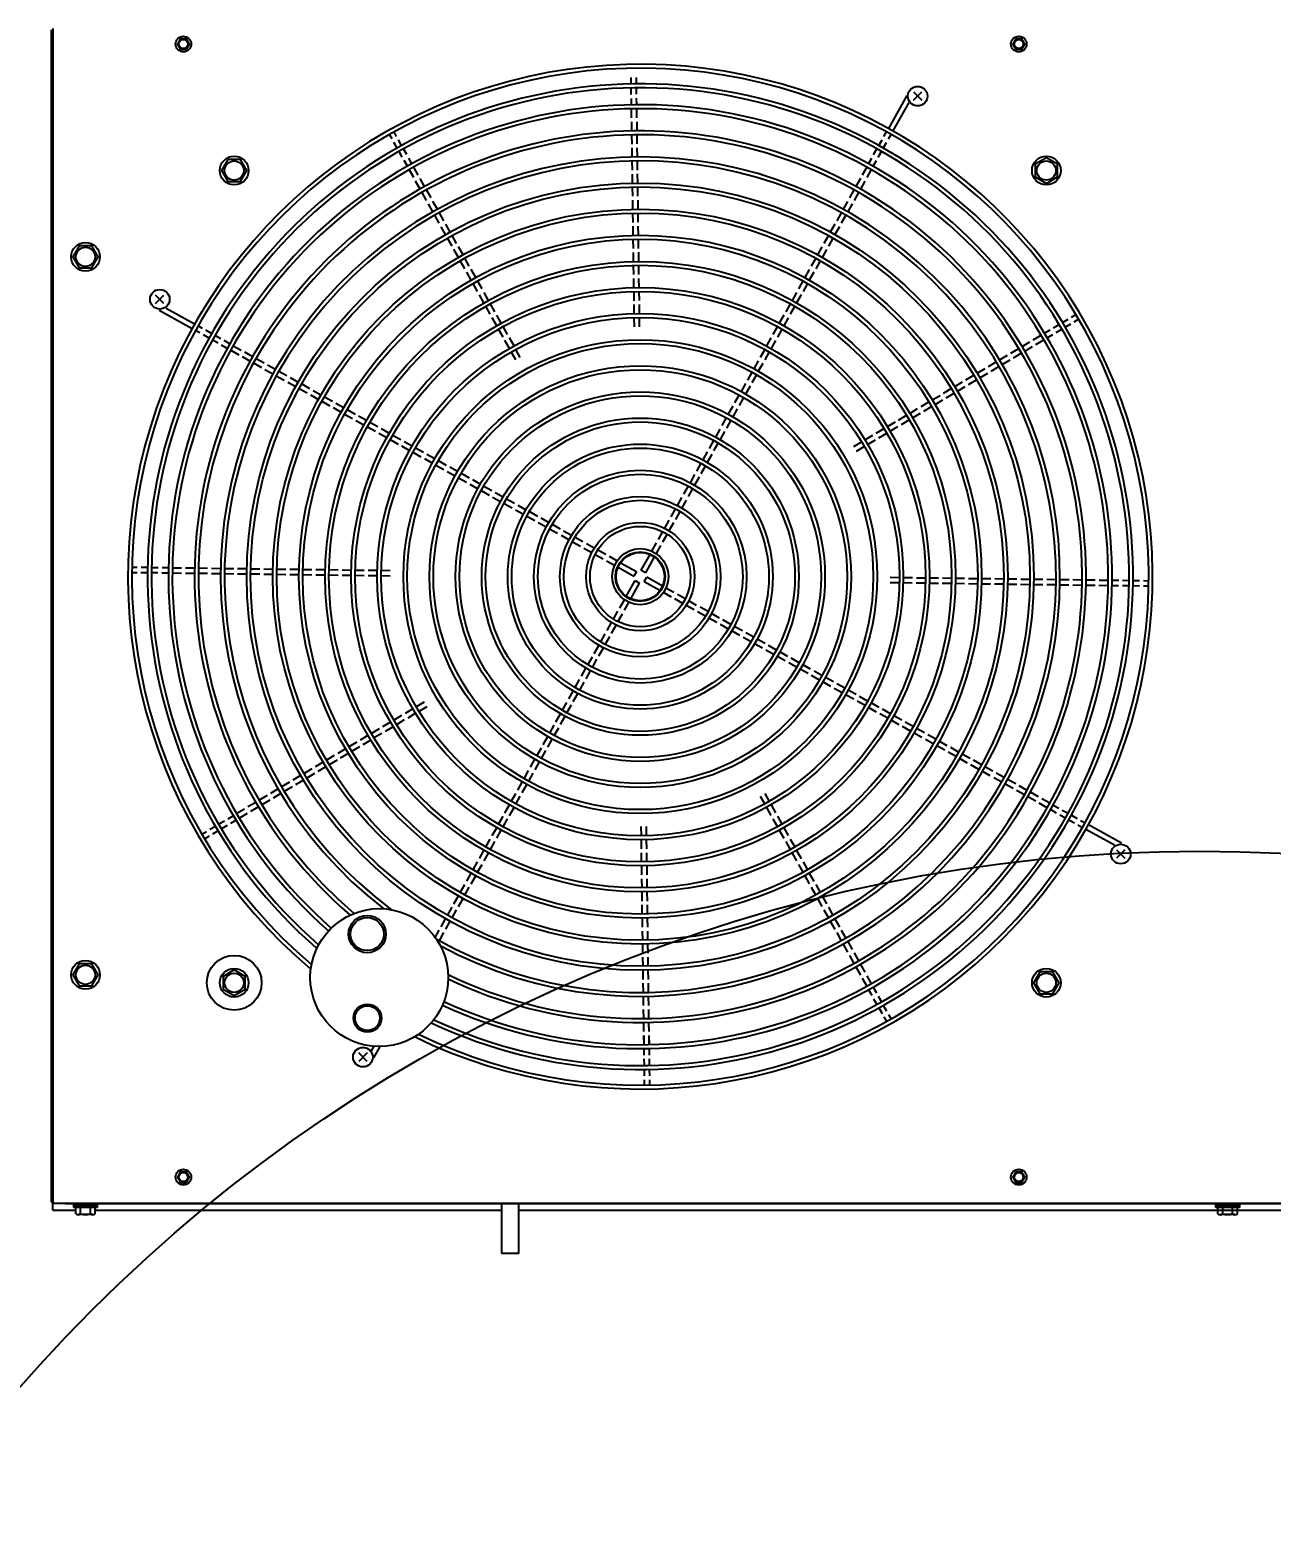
# Model space of a CAD drawing. Header units: millimetres. Extents: x 0 to 31017, y 0 to 21335.
# Drawn here: x 27210.3 to 27305.4, y 3097.1 to 3211.6 of the extents above; entities that cross this region are included whole.
import ezdxf
from ezdxf import colors
from ezdxf.entities.mleader import LeaderData, LeaderLine
from ezdxf.enums import TextEntityAlignment as Align
from ezdxf.math import Vec2, Vec3

# ---------------------------------------------------------------- set-up
doc = ezdxf.new("R2010")
doc.units = ezdxf.units.MM
doc.layers.add('DIM', color=2, linetype='Continuous')
doc.styles.get("Standard").update_dxf_attribs({"font": 'arial.ttf'})

# ---------------------------------------------------------------- blocks, each defined once
blk = doc.blocks.new('NAILU')
at = {"linetype": 'ByBlock'}
for p, q in [((1.06, -1.06), (-1.06, 1.06)), ((-1.06, -1.06), (1.06, 1.06))]:
    blk.add_line(p, q, dxfattribs=at)
blk.add_circle((0, 0), 2.5, dxfattribs=at)
blk = doc.blocks.new('3F機組圖灰底')
at = {"layer": 'DIM', "color": 8}
for p, q in [((106800.34, -45761.63), (106800.34, -45765.13)), ((106800.22, -45761.73), (106800.22, -45851.53)), ((106800.34, -45761.85), (106800.22, -45761.85)), ((106800.34, -45761.75), (106800.34, -45851.51)), ((106844.64, -45765.89), (106844.64, -45765.39)), ((106844.65, -45766.69), (106844.65, -45766.19)), ((106845.04, -45765.88), (106845.04, -45765.38)), ((106845.05, -45766.68), (106845.05, -45766.18)), ((106844.67, -45767.49), (106844.66, -45766.99)), ((106845.07, -45767.48), (106845.06, -45766.98)), ((106865.76, -45766.77), (106864.35, -45769.29)), ((106865.92, -45767.31), (106864.7, -45769.49)), ((106866.27, -45766.5), (106866.91, -45767.14)), ((106866.27, -45767.14), (106866.91, -45766.5)), ((106844.68, -45768.49), (106844.67, -45767.79)), ((106845.08, -45768.48), (106845.07, -45767.78)), ((106826.67, -45769.9), (106826.48, -45769.55)), ((106844.7, -45769.49), (106844.69, -45768.79)), ((106845.1, -45769.48), (106845.09, -45768.78)), ((106864.01, -45769.9), (106864.2, -45769.55)), ((106826.32, -45770.1), (106826.13, -45769.75)), ((106826.71, -45770.8), (106826.47, -45770.36)), ((106827.06, -45770.6), (106826.82, -45770.16)), ((106844.71, -45770.49), (106844.7, -45769.79)), ((106844.72, -45771.49), (106844.71, -45770.79)), ((106845.11, -45770.48), (106845.1, -45769.78)), ((106845.12, -45771.48), (106845.11, -45770.78)), ((106863.62, -45770.6), (106863.86, -45770.17)), ((106863.96, -45770.8), (106864.21, -45770.36)), ((106864.36, -45770.1), (106864.55, -45769.75)), ((106827.11, -45771.49), (106826.86, -45771.06)), ((106827.45, -45771.3), (106827.21, -45770.86)), ((106827.5, -45772.19), (106827.25, -45771.76)), ((106827.85, -45772), (106827.6, -45771.56)), ((106844.74, -45772.49), (106844.73, -45771.79)), ((106845.14, -45772.48), (106845.13, -45771.78)), ((106862.83, -45772), (106863.08, -45771.56)), ((106863.18, -45772.19), (106863.43, -45771.76)), ((106863.22, -45771.3), (106863.47, -45770.86)), ((106863.57, -45771.49), (106863.82, -45771.06)), ((106827.99, -45773.06), (106827.64, -45772.45)), ((106828.33, -45772.87), (106827.99, -45772.26)), ((106844.75, -45773.49), (106844.74, -45772.79)), ((106845.15, -45773.48), (106845.14, -45772.78)), ((106862.69, -45772.26), (106862.34, -45772.87)), ((106863.03, -45772.45), (106862.69, -45773.06)), ((106828.47, -45773.94), (106828.13, -45773.33)), ((106828.82, -45773.74), (106828.48, -45773.13)), ((106828.96, -45774.81), (106828.62, -45774.2)), ((106829.31, -45774.61), (106828.97, -45774)), ((106844.76, -45774.49), (106844.75, -45773.79)), ((106845.16, -45774.48), (106845.15, -45773.78)), ((106861.71, -45774), (106861.37, -45774.61)), ((106862.06, -45774.2), (106861.72, -45774.81)), ((106862.2, -45773.13), (106861.85, -45773.74)), ((106862.55, -45773.33), (106862.2, -45773.94)), ((106829.45, -45775.68), (106829.11, -45775.07)), ((106829.8, -45775.49), (106829.46, -45774.88)), ((106844.77, -45775.49), (106844.77, -45774.79)), ((106845.17, -45775.48), (106845.17, -45774.78)), ((106861.22, -45774.88), (106860.88, -45775.49)), ((106861.57, -45775.07), (106861.23, -45775.68)), ((106829.94, -45776.55), (106829.6, -45775.94)), ((106830.29, -45776.36), (106829.95, -45775.75)), ((106844.79, -45776.49), (106844.78, -45775.79)), ((106845.19, -45776.48), (106845.18, -45775.78)), ((106860.73, -45775.75), (106860.39, -45776.36)), ((106861.08, -45775.94), (106860.74, -45776.55)), ((106830.43, -45777.43), (106830.09, -45776.82)), ((106830.78, -45777.23), (106830.44, -45776.62)), ((106831.27, -45778.1), (106830.92, -45777.49)), ((106844.8, -45777.49), (106844.79, -45776.79)), ((106845.2, -45777.48), (106845.19, -45776.78)), ((106859.75, -45777.49), (106859.41, -45778.1)), ((106860.24, -45776.62), (106859.9, -45777.23)), ((106860.59, -45776.82), (106860.25, -45777.43)), ((106830.92, -45778.3), (106830.58, -45777.69)), ((106831.41, -45779.17), (106831.06, -45778.56)), ((106831.76, -45778.98), (106831.41, -45778.37)), ((106844.81, -45778.49), (106844.8, -45777.79)), ((106844.83, -45779.49), (106844.82, -45778.79)), ((106845.21, -45778.48), (106845.2, -45777.78)), ((106845.23, -45779.48), (106845.22, -45778.78)), ((106859.26, -45778.37), (106858.92, -45778.98)), ((106859.61, -45778.56), (106859.27, -45779.17)), ((106860.1, -45777.69), (106859.76, -45778.3)), ((106831.9, -45780.04), (106831.55, -45779.43)), ((106832.24, -45779.85), (106831.9, -45779.24)), ((106844.84, -45780.49), (106844.83, -45779.79)), ((106845.24, -45780.48), (106845.23, -45779.78)), ((106858.78, -45779.24), (106858.43, -45779.85)), ((106859.12, -45779.43), (106858.78, -45780.04)), ((106832.38, -45780.92), (106832.04, -45780.31)), ((106832.73, -45780.72), (106832.39, -45780.11)), ((106833.22, -45781.59), (106832.88, -45780.98)), ((106844.85, -45781.49), (106844.84, -45780.79)), ((106845.25, -45781.48), (106845.24, -45780.78)), ((106857.8, -45780.98), (106857.46, -45781.59)), ((106858.29, -45780.11), (106857.94, -45780.72)), ((106858.64, -45780.31), (106858.29, -45780.92)), ((106808.21, -45782.7), (106808.85, -45782.06)), ((106808.85, -45782.7), (106808.21, -45782.06)), ((106832.87, -45781.79), (106832.53, -45781.18)), ((106833.36, -45782.66), (106833.02, -45782.05)), ((106833.71, -45782.47), (106833.37, -45781.85)), ((106844.87, -45782.49), (106844.86, -45781.79)), ((106845.27, -45782.48), (106845.26, -45781.78)), ((106857.31, -45781.85), (106856.97, -45782.47)), ((106857.66, -45782.05), (106857.32, -45782.66)), ((106858.15, -45781.18), (106857.81, -45781.79)), ((106808.48, -45783.21), (106811, -45784.62)), ((106809.02, -45783.05), (106811.19, -45784.27)), ((106833.85, -45783.53), (106833.51, -45782.92)), ((106834.2, -45783.34), (106833.86, -45782.73)), ((106844.88, -45783.49), (106844.87, -45782.79)), ((106845.28, -45783.48), (106845.27, -45782.78)), ((106856.82, -45782.73), (106856.48, -45783.34)), ((106857.17, -45782.92), (106856.83, -45783.53)), ((106811.81, -45784.61), (106811.46, -45784.42)), ((106834.34, -45784.41), (106834, -45783.8)), ((106834.69, -45784.21), (106834.35, -45783.6)), ((106835.18, -45785.08), (106834.83, -45784.47)), ((106844.89, -45784.49), (106844.88, -45783.79)), ((106845.29, -45784.48), (106845.28, -45783.78)), ((106855.84, -45784.47), (106855.5, -45785.08)), ((106856.33, -45783.6), (106855.99, -45784.21)), ((106856.68, -45783.8), (106856.34, -45784.41)), ((106876.99, -45784.57), (106877.42, -45784.32)), ((106877.68, -45784.17), (106878.11, -45783.91)), ((106877.89, -45784.51), (106878.32, -45784.25)), ((106878.37, -45783.76), (106878.71, -45783.55)), ((106878.57, -45784.1), (106878.92, -45783.9)), ((106811.61, -45784.96), (106811.26, -45784.77)), ((106812.31, -45785.35), (106811.87, -45785.11)), ((106812.5, -45785.01), (106812.07, -45784.76)), ((106813.01, -45785.75), (106812.57, -45785.5)), ((106813.2, -45785.4), (106812.77, -45785.15)), ((106813.9, -45785.79), (106813.46, -45785.54)), ((106834.83, -45785.28), (106834.49, -45784.67)), ((106835.32, -45786.15), (106834.97, -45785.54)), ((106835.67, -45785.96), (106835.32, -45785.34)), ((106855.35, -45785.34), (106855.01, -45785.96)), ((106855.7, -45785.54), (106855.36, -45786.15)), ((106856.19, -45784.67), (106855.85, -45785.28)), ((106874.59, -45786), (106875.19, -45785.65)), ((106875.45, -45785.49), (106876.05, -45785.13)), ((106875.65, -45785.84), (106876.25, -45785.48)), ((106876.31, -45784.98), (106876.74, -45784.73)), ((106876.51, -45785.33), (106876.94, -45785.07)), ((106877.2, -45784.92), (106877.63, -45784.66)), ((106813.7, -45786.14), (106813.27, -45785.89)), ((106813.97, -45786.28), (106814.58, -45786.63)), ((106814.16, -45785.94), (106814.77, -45786.28)), ((106814.84, -45786.77), (106815.45, -45787.12)), ((106815.03, -45786.42), (106815.64, -45786.77)), ((106835.81, -45787.02), (106835.46, -45786.41)), ((106836.15, -45786.83), (106835.81, -45786.22)), ((106854.87, -45786.22), (106854.52, -45786.83)), ((106855.21, -45786.41), (106854.87, -45787.02)), ((106872.87, -45787.03), (106873.47, -45786.67)), ((106873.73, -45786.51), (106874.33, -45786.16)), ((106873.93, -45786.86), (106874.53, -45786.5)), ((106874.79, -45786.35), (106875.39, -45785.99)), ((106815.71, -45787.26), (106816.32, -45787.6)), ((106815.91, -45786.91), (106816.52, -45787.26)), ((106816.58, -45787.75), (106817.19, -45788.09)), ((106816.78, -45787.4), (106817.39, -45787.74)), ((106817.65, -45787.89), (106818.26, -45788.23)), ((106853.89, -45787.96), (106853.55, -45788.57)), ((106854.38, -45787.09), (106854.03, -45787.7)), ((106854.73, -45787.29), (106854.38, -45787.9)), ((106871.15, -45788.05), (106871.75, -45787.69)), ((106872.01, -45787.54), (106872.61, -45787.18)), ((106872.21, -45787.88), (106872.82, -45787.52)), ((106873.07, -45787.37), (106873.67, -45787.01)), ((106817.45, -45788.24), (106818.07, -45788.58)), ((106818.33, -45788.73), (106818.94, -45789.07)), ((106818.52, -45788.38), (106819.13, -45788.72)), ((106819.4, -45788.87), (106820.01, -45789.21)), ((106853.4, -45788.83), (106853.06, -45789.45)), ((106853.75, -45789.03), (106853.41, -45789.64)), ((106854.24, -45788.16), (106853.89, -45788.77)), ((106869.43, -45789.07), (106870.03, -45788.71)), ((106869.63, -45789.41), (106870.24, -45789.06)), ((106870.29, -45788.56), (106870.89, -45788.2)), ((106870.49, -45788.9), (106871.1, -45788.55)), ((106871.35, -45788.39), (106871.96, -45788.03)), ((106819.2, -45789.22), (106819.81, -45789.56)), ((106820.07, -45789.71), (106820.68, -45790.05)), ((106820.27, -45789.36), (106820.88, -45789.7)), ((106820.94, -45790.19), (106821.56, -45790.54)), ((106821.14, -45789.85), (106821.75, -45790.19)), ((106852.91, -45789.71), (106852.57, -45790.32)), ((106853.26, -45789.9), (106852.92, -45790.51)), ((106866.85, -45790.6), (106867.45, -45790.25)), ((106867.71, -45790.09), (106868.31, -45789.74)), ((106867.92, -45790.44), (106868.52, -45790.08)), ((106868.57, -45789.58), (106869.17, -45789.22)), ((106868.78, -45789.93), (106869.38, -45789.57)), ((106821.82, -45790.68), (106822.43, -45791.03)), ((106822.01, -45790.33), (106822.62, -45790.68)), ((106822.69, -45791.17), (106823.3, -45791.51)), ((106822.89, -45790.82), (106823.5, -45791.17)), ((106823.76, -45791.31), (106824.37, -45791.65)), ((106852.42, -45790.58), (106852.08, -45791.19)), ((106852.77, -45790.78), (106852.43, -45791.39)), ((106865.13, -45791.63), (106865.73, -45791.27)), ((106865.99, -45791.12), (106866.59, -45790.76)), ((106866.2, -45791.46), (106866.8, -45791.1)), ((106867.06, -45790.95), (106867.66, -45790.59)), ((106823.56, -45791.66), (106824.17, -45792)), ((106824.43, -45792.15), (106825.05, -45792.49)), ((106824.63, -45791.8), (106825.24, -45792.14)), ((106825.5, -45792.29), (106826.11, -45792.63)), ((106851.44, -45792.32), (106851.1, -45792.94)), ((106851.79, -45792.52), (106851.45, -45793.13)), ((106851.93, -45791.45), (106851.59, -45792.06)), ((106852.28, -45791.65), (106851.94, -45792.26)), ((106863.41, -45792.65), (106864.02, -45792.29)), ((106864.27, -45792.14), (106864.88, -45791.78)), ((106864.48, -45792.48), (106865.08, -45792.12)), ((106865.34, -45791.97), (106865.94, -45791.61)), ((106825.31, -45792.64), (106825.92, -45792.98)), ((106826.18, -45793.13), (106826.79, -45793.47)), ((106826.37, -45792.78), (106826.99, -45793.12)), ((106827.05, -45793.62), (106827.66, -45793.96)), ((106827.25, -45793.27), (106827.86, -45793.61)), ((106850.96, -45793.2), (106850.61, -45793.81)), ((106851.3, -45793.39), (106850.96, -45794)), ((106861.69, -45793.67), (106862.3, -45793.31)), ((106861.9, -45794.02), (106862.5, -45793.66)), ((106862.55, -45793.16), (106863.16, -45792.8)), ((106862.76, -45793.5), (106863.36, -45793.15)), ((106863.62, -45792.99), (106864.22, -45792.64)), ((106827.92, -45794.1), (106828.54, -45794.45)), ((106828.12, -45793.76), (106828.73, -45794.1)), ((106828.8, -45794.59), (106829.41, -45794.94)), ((106828.99, -45794.24), (106829.6, -45794.59)), ((106829.86, -45794.73), (106830.48, -45795.08)), ((106850.47, -45794.07), (106850.12, -45794.68)), ((106850.82, -45794.27), (106850.47, -45794.88)), ((106829.67, -45795.08), (106830.28, -45795.42)), ((106830.54, -45795.57), (106831.15, -45795.91)), ((106830.74, -45795.22), (106831.35, -45795.56)), ((106831.61, -45795.71), (106832.22, -45796.05)), ((106849.49, -45795.81), (106849.15, -45796.43)), ((106849.98, -45794.94), (106849.64, -45795.55)), ((106850.33, -45795.14), (106849.98, -45795.75)), ((106831.41, -45796.06), (106832.03, -45796.4)), ((106832.29, -45796.55), (106832.9, -45796.89)), ((106832.48, -45796.2), (106833.09, -45796.54)), ((106833.16, -45797.04), (106833.77, -45797.38)), ((106833.35, -45796.69), (106833.97, -45797.03)), ((106849, -45796.69), (106848.66, -45797.3)), ((106849.35, -45796.88), (106849.01, -45797.49)), ((106849.84, -45796.01), (106849.5, -45796.62)), ((106834.03, -45797.53), (106834.64, -45797.87)), ((106834.23, -45797.18), (106834.84, -45797.52)), ((106834.9, -45798.02), (106835.52, -45798.36)), ((106835.1, -45797.67), (106835.71, -45798.01)), ((106835.97, -45798.16), (106836.58, -45798.5)), ((106848.51, -45797.56), (106848.17, -45798.17)), ((106848.86, -45797.76), (106848.52, -45798.37)), ((106835.78, -45798.5), (106836.39, -45798.85)), ((106836.65, -45798.99), (106837.26, -45799.34)), ((106836.85, -45798.64), (106837.46, -45798.99)), ((106837.72, -45799.13), (106838.33, -45799.48)), ((106847.53, -45799.31), (106847.19, -45799.92)), ((106848.02, -45798.43), (106847.68, -45799.04)), ((106848.37, -45798.63), (106848.03, -45799.24)), ((106837.52, -45799.48), (106838.13, -45799.82)), ((106838.39, -45799.97), (106839.01, -45800.31)), ((106838.59, -45799.62), (106839.2, -45799.96)), ((106839.27, -45800.46), (106839.88, -45800.8)), ((106839.46, -45800.11), (106840.07, -45800.45)), ((106847.04, -45800.18), (106846.7, -45800.79)), ((106847.39, -45800.38), (106847.05, -45800.99)), ((106847.88, -45799.5), (106847.54, -45800.11)), ((106840.14, -45800.95), (106840.75, -45801.29)), ((106840.34, -45800.6), (106840.95, -45800.94)), ((106841.01, -45801.44), (106841.62, -45801.78)), ((106841.21, -45801.09), (106841.82, -45801.43)), ((106842.08, -45801.58), (106842.69, -45801.92)), ((106842.08, -45801.58), (106842.69, -45801.92)), ((106846.55, -45801.05), (106846.21, -45801.67)), ((106846.55, -45801.05), (106846.21, -45801.67)), ((106846.9, -45801.25), (106846.56, -45801.86)), ((106846.9, -45801.25), (106846.56, -45801.86)), ((106841.89, -45801.93), (106842.5, -45802.27)), ((106842.76, -45802.42), (106843.37, -45802.76)), ((106842.76, -45802.42), (106843.37, -45802.76)), ((106842.96, -45802.07), (106843.57, -45802.41)), ((106842.96, -45802.07), (106843.57, -45802.41)), ((106843.83, -45802.56), (106845.04, -45803.23)), ((106843.83, -45802.56), (106845.04, -45803.23)), ((106846.06, -45801.93), (106845.39, -45803.13)), ((106846.06, -45801.93), (106845.39, -45803.13)), ((106846.41, -45802.12), (106845.74, -45803.33)), ((106846.41, -45802.12), (106845.74, -45803.33)), ((106806.79, -45803.33), (106806.39, -45803.33)), ((106806.8, -45802.93), (106806.4, -45802.93)), ((106807.59, -45803.34), (106807.09, -45803.33)), ((106807.6, -45802.94), (106807.1, -45802.93)), ((106808.39, -45803.35), (106807.89, -45803.35)), ((106808.4, -45802.95), (106807.9, -45802.95)), ((106809.19, -45803.36), (106808.69, -45803.36)), ((106809.2, -45802.96), (106808.7, -45802.96)), ((106810.19, -45803.38), (106809.49, -45803.37)), ((106810.19, -45802.98), (106809.5, -45802.97)), ((106811.19, -45802.99), (106810.49, -45802.98)), ((106811.19, -45803.39), (106810.49, -45803.38)), ((106812.19, -45803), (106811.49, -45802.99)), ((106812.19, -45803.4), (106811.49, -45803.39)), ((106813.19, -45803.02), (106812.49, -45803.01)), ((106813.19, -45803.42), (106812.49, -45803.41)), ((106814.19, -45803.03), (106813.49, -45803.02)), ((106814.19, -45803.43), (106813.49, -45803.42)), ((106815.19, -45803.04), (106814.49, -45803.03)), ((106815.19, -45803.44), (106814.49, -45803.43)), ((106816.19, -45803.05), (106815.49, -45803.05)), ((106816.19, -45803.45), (106815.49, -45803.45)), ((106817.19, -45803.07), (106816.49, -45803.06)), ((106817.19, -45803.47), (106816.49, -45803.46)), ((106818.19, -45803.08), (106817.49, -45803.07)), ((106818.19, -45803.48), (106817.49, -45803.47)), ((106819.19, -45803.09), (106818.49, -45803.08)), ((106819.19, -45803.49), (106818.49, -45803.48)), ((106820.19, -45803.11), (106819.49, -45803.1)), ((106820.19, -45803.51), (106819.49, -45803.5)), ((106821.19, -45803.12), (106820.49, -45803.11)), ((106821.19, -45803.52), (106820.49, -45803.51)), ((106822.19, -45803.13), (106821.49, -45803.12)), ((106822.19, -45803.53), (106821.49, -45803.52)), ((106823.19, -45803.15), (106822.49, -45803.14)), ((106823.19, -45803.54), (106822.49, -45803.54)), ((106824.19, -45803.16), (106823.49, -45803.15)), ((106824.19, -45803.56), (106823.49, -45803.55)), ((106825.19, -45803.17), (106824.49, -45803.16)), ((106825.19, -45803.57), (106824.49, -45803.56)), ((106826.19, -45803.18), (106825.49, -45803.17)), ((106826.19, -45803.58), (106825.49, -45803.57)), ((106843.64, -45802.91), (106844.84, -45803.58)), ((106843.64, -45802.91), (106844.84, -45803.58)), ((106844.27, -45805.14), (106844.94, -45803.93)), ((106844.27, -45805.14), (106844.94, -45803.93)), ((106845.04, -45803.23), (106844.84, -45803.58)), ((106845.04, -45803.23), (106844.84, -45803.58)), ((106844.94, -45803.93), (106845.29, -45804.13)), ((106844.94, -45803.93), (106845.29, -45804.13)), ((106845.74, -45803.33), (106845.39, -45803.13)), ((106845.74, -45803.33), (106845.39, -45803.13)), ((106845.64, -45804.03), (106845.84, -45803.68)), ((106845.64, -45804.03), (106845.84, -45803.68)), ((106847.04, -45804.36), (106845.84, -45803.68)), ((106847.04, -45804.36), (106845.84, -45803.68)), ((106864.49, -45803.68), (106865.19, -45803.69)), ((106865.49, -45803.69), (106866.19, -45803.7)), ((106866.49, -45803.71), (106867.19, -45803.71)), ((106867.49, -45803.72), (106868.19, -45803.73)), ((106868.49, -45803.73), (106869.19, -45803.74)), ((106869.49, -45803.74), (106870.19, -45803.75)), ((106870.49, -45803.76), (106871.19, -45803.77)), ((106871.49, -45803.77), (106872.19, -45803.78)), ((106872.49, -45803.78), (106873.19, -45803.79)), ((106873.49, -45803.8), (106874.19, -45803.8)), ((106874.49, -45803.81), (106875.19, -45803.82)), ((106875.49, -45803.82), (106876.19, -45803.83)), ((106876.49, -45803.83), (106877.19, -45803.84)), ((106877.49, -45803.85), (106878.19, -45803.86)), ((106878.49, -45803.86), (106879.19, -45803.87)), ((106879.49, -45803.87), (106880.19, -45803.88)), ((106880.49, -45803.89), (106881.19, -45803.9)), ((106881.49, -45803.9), (106881.99, -45803.91)), ((106882.29, -45803.91), (106882.79, -45803.92)), ((106883.09, -45803.92), (106883.59, -45803.93)), ((106883.89, -45803.93), (106884.29, -45803.94)), ((106844.61, -45805.33), (106845.29, -45804.13)), ((106844.61, -45805.33), (106845.29, -45804.13)), ((106846.85, -45804.7), (106845.64, -45804.03)), ((106846.85, -45804.7), (106845.64, -45804.03)), ((106847.72, -45805.2), (106847.11, -45804.85)), ((106847.72, -45805.2), (106847.11, -45804.85)), ((106847.92, -45804.85), (106847.3, -45804.5)), ((106847.92, -45804.85), (106847.3, -45804.5)), ((106848.79, -45805.34), (106848.18, -45804.99)), ((106848.79, -45805.34), (106848.18, -45804.99)), ((106864.48, -45804.08), (106865.18, -45804.09)), ((106865.48, -45804.09), (106866.18, -45804.1)), ((106866.48, -45804.11), (106867.18, -45804.11)), ((106867.48, -45804.12), (106868.18, -45804.13)), ((106868.48, -45804.13), (106869.18, -45804.14)), ((106869.48, -45804.14), (106870.18, -45804.15)), ((106870.48, -45804.16), (106871.18, -45804.17)), ((106871.48, -45804.17), (106872.18, -45804.18)), ((106872.48, -45804.18), (106873.18, -45804.19)), ((106873.48, -45804.2), (106874.18, -45804.2)), ((106874.48, -45804.21), (106875.18, -45804.22)), ((106875.48, -45804.22), (106876.18, -45804.23)), ((106876.48, -45804.23), (106877.18, -45804.24)), ((106877.48, -45804.25), (106878.18, -45804.26)), ((106878.48, -45804.26), (106879.18, -45804.27)), ((106879.48, -45804.27), (106880.18, -45804.28)), ((106880.48, -45804.29), (106881.18, -45804.3)), ((106881.48, -45804.3), (106881.98, -45804.31)), ((106882.28, -45804.31), (106882.78, -45804.32)), ((106883.08, -45804.32), (106883.58, -45804.33)), ((106883.88, -45804.33), (106884.28, -45804.34)), ((106843.29, -45806.89), (106843.63, -45806.28)), ((106843.77, -45806.01), (106844.12, -45805.4)), ((106843.77, -45806.01), (106844.12, -45805.4)), ((106844.12, -45806.21), (106844.47, -45805.6)), ((106844.12, -45806.21), (106844.47, -45805.6)), ((106848.6, -45805.69), (106847.98, -45805.34)), ((106849.47, -45806.17), (106848.86, -45805.83)), ((106849.66, -45805.83), (106849.05, -45805.48)), ((106850.54, -45806.31), (106849.93, -45805.97)), ((106842.8, -45807.76), (106843.14, -45807.15)), ((106843.14, -45807.96), (106843.49, -45807.35)), ((106843.63, -45807.08), (106843.98, -45806.47)), ((106850.34, -45806.66), (106849.73, -45806.32)), ((106851.21, -45807.15), (106850.6, -45806.81)), ((106851.41, -45806.8), (106850.8, -45806.46)), ((106852.09, -45807.64), (106851.48, -45807.3)), ((106852.28, -45807.29), (106851.67, -45806.95)), ((106842.31, -45808.63), (106842.65, -45808.02)), ((106842.66, -45808.83), (106843, -45808.22)), ((106852.96, -45808.13), (106852.35, -45807.79)), ((106853.16, -45807.78), (106852.54, -45807.44)), ((106853.83, -45808.62), (106853.22, -45808.28)), ((106854.03, -45808.27), (106853.42, -45807.93)), ((106854.9, -45808.76), (106854.29, -45808.42)), ((106841.82, -45809.51), (106842.16, -45808.9)), ((106842.17, -45809.7), (106842.51, -45809.09)), ((106854.71, -45809.11), (106854.09, -45808.77)), ((106855.58, -45809.6), (106854.97, -45809.25)), ((106855.77, -45809.25), (106855.16, -45808.91)), ((106856.65, -45809.74), (106856.04, -45809.39)), ((106840.84, -45811.25), (106841.18, -45810.64)), ((106841.19, -45811.45), (106841.53, -45810.84)), ((106841.33, -45810.38), (106841.67, -45809.77)), ((106841.68, -45810.58), (106842.02, -45809.96)), ((106856.45, -45810.09), (106855.84, -45809.74)), ((106857.32, -45810.57), (106856.71, -45810.23)), ((106857.52, -45810.23), (106856.91, -45809.88)), ((106858.2, -45811.06), (106857.58, -45810.72)), ((106858.39, -45810.71), (106857.78, -45810.37)), ((106840.35, -45812.13), (106840.69, -45811.51)), ((106840.7, -45812.32), (106841.04, -45811.71)), ((106859.07, -45811.55), (106858.46, -45811.21)), ((106859.26, -45811.2), (106858.65, -45810.86)), ((106859.94, -45812.04), (106859.33, -45811.7)), ((106860.14, -45811.69), (106859.53, -45811.35)), ((106861.01, -45812.18), (106860.4, -45811.84)), ((106839.86, -45813), (106840.2, -45812.39)), ((106840.21, -45813.19), (106840.55, -45812.58)), ((106860.81, -45812.53), (106860.2, -45812.19)), ((106861.69, -45813.02), (106861.07, -45812.68)), ((106861.88, -45812.67), (106861.27, -45812.33)), ((106862.75, -45813.16), (106862.14, -45812.82)), ((106827.06, -45814.27), (106826.46, -45814.63)), ((106827.92, -45813.76), (106827.32, -45814.12)), ((106828.12, -45814.1), (106827.52, -45814.46)), ((106828.78, -45813.25), (106828.18, -45813.61)), ((106828.98, -45813.59), (106828.38, -45813.95)), ((106838.88, -45814.74), (106839.23, -45814.13)), ((106839.37, -45813.87), (106839.72, -45813.26)), ((106839.72, -45814.07), (106840.06, -45813.46)), ((106862.56, -45813.51), (106861.95, -45813.17)), ((106863.43, -45814), (106862.82, -45813.65)), ((106863.63, -45813.65), (106863.02, -45813.3)), ((106864.3, -45814.48), (106863.69, -45814.14)), ((106864.5, -45814.14), (106863.89, -45813.79)), ((106865.37, -45814.62), (106864.76, -45814.28)), ((106825.34, -45815.29), (106824.74, -45815.65)), ((106826.2, -45814.78), (106825.6, -45815.14)), ((106826.4, -45815.13), (106825.8, -45815.48)), ((106827.26, -45814.61), (106826.66, -45814.97)), ((106838.4, -45815.62), (106838.74, -45815)), ((106838.74, -45815.81), (106839.09, -45815.2)), ((106839.23, -45814.94), (106839.58, -45814.33)), ((106865.18, -45814.97), (106864.56, -45814.63)), ((106866.05, -45815.46), (106865.44, -45815.12)), ((106866.24, -45815.11), (106865.63, -45814.77)), ((106867.12, -45815.6), (106866.5, -45815.26)), ((106823.62, -45816.32), (106823.02, -45816.67)), ((106824.48, -45815.8), (106823.88, -45816.16)), ((106824.69, -45816.15), (106824.08, -45816.51)), ((106825.54, -45815.64), (106824.94, -45815.99)), ((106837.91, -45816.49), (106838.25, -45815.88)), ((106838.26, -45816.68), (106838.6, -45816.07)), ((106866.92, -45815.95), (106866.31, -45815.61)), ((106867.79, -45816.44), (106867.18, -45816.1)), ((106867.99, -45816.09), (106867.38, -45815.75)), ((106868.86, -45816.58), (106868.25, -45816.24)), ((106821.9, -45817.34), (106821.3, -45817.7)), ((106822.11, -45817.68), (106821.51, -45818.04)), ((106822.76, -45816.83), (106822.16, -45817.18)), ((106822.97, -45817.17), (106822.36, -45817.53)), ((106823.83, -45816.66), (106823.22, -45817.02)), ((106836.93, -45818.23), (106837.27, -45817.62)), ((106837.42, -45817.36), (106837.76, -45816.75)), ((106837.77, -45817.56), (106838.11, -45816.95)), ((106868.67, -45816.93), (106868.05, -45816.59)), ((106869.54, -45817.42), (106868.93, -45817.08)), ((106869.73, -45817.07), (106869.12, -45816.73)), ((106870.41, -45817.91), (106869.8, -45817.56)), ((106870.61, -45817.56), (106869.99, -45817.22)), ((106871.48, -45818.05), (106870.87, -45817.7)), ((106820.18, -45818.36), (106819.58, -45818.72)), ((106820.39, -45818.7), (106819.79, -45819.06)), ((106821.04, -45817.85), (106820.44, -45818.21)), ((106821.25, -45818.19), (106820.65, -45818.55)), ((106836.44, -45819.11), (106836.78, -45818.49)), ((106836.79, -45819.3), (106837.13, -45818.69)), ((106837.28, -45818.43), (106837.62, -45817.82)), ((106871.28, -45818.4), (106870.67, -45818.05)), ((106872.15, -45818.88), (106871.54, -45818.54)), ((106872.35, -45818.53), (106871.74, -45818.19)), ((106873.22, -45819.02), (106872.61, -45818.68)), ((106817.6, -45819.89), (106817, -45820.25)), ((106818.46, -45819.38), (106817.86, -45819.74)), ((106818.67, -45819.73), (106818.07, -45820.08)), ((106819.32, -45818.87), (106818.72, -45819.23)), ((106819.53, -45819.21), (106818.93, -45819.57)), ((106835.95, -45819.98), (106836.29, -45819.37)), ((106836.3, -45820.17), (106836.64, -45819.56)), ((106873.03, -45819.37), (106872.42, -45819.03)), ((106873.9, -45819.86), (106873.29, -45819.52)), ((106874.1, -45819.51), (106873.48, -45819.17)), ((106874.77, -45820.35), (106874.16, -45820.01)), ((106874.97, -45820), (106874.36, -45819.66)), ((106815.89, -45820.92), (106815.28, -45821.27)), ((106816.75, -45820.4), (106816.14, -45820.76)), ((106816.95, -45820.75), (106816.35, -45821.11)), ((106817.81, -45820.24), (106817.21, -45820.59)), ((106834.97, -45821.72), (106835.32, -45821.11)), ((106835.46, -45820.85), (106835.81, -45820.24)), ((106835.81, -45821.05), (106836.15, -45820.44)), ((106854.52, -45820.44), (106854.87, -45821.05)), ((106854.87, -45820.24), (106855.21, -45820.85)), ((106855.36, -45821.11), (106855.7, -45821.72)), ((106875.64, -45820.84), (106875.03, -45820.5)), ((106875.84, -45820.49), (106875.23, -45820.15)), ((106876.52, -45821.33), (106875.91, -45820.99)), ((106876.71, -45820.98), (106876.1, -45820.64)), ((106876.97, -45821.13), (106877.41, -45821.37)), ((106814.17, -45821.94), (106813.74, -45822.2)), ((106814.37, -45822.28), (106813.94, -45822.54)), ((106815.03, -45821.43), (106814.42, -45821.78)), ((106815.23, -45821.77), (106814.63, -45822.13)), ((106816.09, -45821.26), (106815.49, -45821.62)), ((106834.49, -45822.6), (106834.83, -45821.98)), ((106834.83, -45822.79), (106835.18, -45822.18)), ((106835.32, -45821.92), (106835.67, -45821.31)), ((106855.01, -45821.31), (106855.35, -45821.92)), ((106855.5, -45822.18), (106855.84, -45822.79)), ((106855.85, -45821.98), (106856.19, -45822.6)), ((106876.78, -45821.48), (106877.21, -45821.72)), ((106877.48, -45821.87), (106877.91, -45822.11)), ((106877.67, -45821.52), (106878.11, -45821.76)), ((106878.17, -45822.26), (106878.61, -45822.5)), ((106878.37, -45821.91), (106878.81, -45822.15)), ((106879.07, -45822.3), (106879.42, -45822.5)), ((106812.1, -45823.17), (106811.76, -45823.37)), ((106812.79, -45822.76), (106812.36, -45823.01)), ((106813, -45823.1), (106812.57, -45823.36)), ((106813.48, -45822.35), (106813.05, -45822.6)), ((106813.68, -45822.69), (106813.25, -45822.95)), ((106834, -45823.47), (106834.34, -45822.86)), ((106834.35, -45823.66), (106834.69, -45823.05)), ((106845.39, -45822.78), (106845.4, -45823.48)), ((106845.79, -45822.78), (106845.8, -45823.48)), ((106855.99, -45823.05), (106856.33, -45823.66)), ((106856.34, -45822.86), (106856.68, -45823.47)), ((106878.87, -45822.65), (106879.22, -45822.84)), ((106881.66, -45824.21), (106879.48, -45822.99)), ((106882.2, -45824.05), (106879.68, -45822.64)), ((106812.31, -45823.51), (106811.97, -45823.71)), ((106833.51, -45824.34), (106833.85, -45823.73)), ((106833.86, -45824.54), (106834.2, -45823.93)), ((106845.4, -45823.78), (106845.41, -45824.48)), ((106845.8, -45823.78), (106845.81, -45824.48)), ((106856.48, -45823.93), (106856.82, -45824.54)), ((106856.83, -45823.73), (106857.17, -45824.34)), ((106832.53, -45826.09), (106832.87, -45825.47)), ((106832.88, -45826.28), (106833.22, -45825.67)), ((106833.02, -45825.21), (106833.36, -45824.6)), ((106833.37, -45825.41), (106833.71, -45824.8)), ((106845.41, -45824.78), (106845.42, -45825.48)), ((106845.81, -45824.78), (106845.82, -45825.48)), ((106856.97, -45824.8), (106857.31, -45825.41)), ((106857.32, -45824.6), (106857.66, -45825.21)), ((106857.46, -45825.67), (106857.8, -45826.28)), ((106857.81, -45825.47), (106858.15, -45826.09)), ((106832.04, -45826.96), (106832.38, -45826.35)), ((106832.39, -45827.15), (106832.73, -45826.54)), ((106845.43, -45825.78), (106845.43, -45826.48)), ((106845.44, -45826.78), (106845.45, -45827.48)), ((106845.83, -45825.78), (106845.83, -45826.48)), ((106845.84, -45826.78), (106845.85, -45827.48)), ((106857.94, -45826.54), (106858.29, -45827.15)), ((106858.29, -45826.35), (106858.64, -45826.96)), ((106831.55, -45827.83), (106831.9, -45827.22)), ((106831.9, -45828.03), (106832.24, -45827.42)), ((106845.45, -45827.78), (106845.46, -45828.48)), ((106845.85, -45827.78), (106845.86, -45828.48)), ((106858.43, -45827.42), (106858.78, -45828.03)), ((106858.78, -45827.22), (106859.12, -45827.83)), ((106830.58, -45829.58), (106830.92, -45828.96)), ((106830.92, -45829.77), (106831.27, -45829.16)), ((106831.06, -45828.7), (106831.41, -45828.09)), ((106831.41, -45828.9), (106831.76, -45828.29)), ((106845.46, -45828.78), (106845.47, -45829.48)), ((106845.86, -45828.78), (106845.87, -45829.48)), ((106858.92, -45828.29), (106859.26, -45828.9)), ((106859.27, -45828.09), (106859.61, -45828.7)), ((106859.41, -45829.16), (106859.75, -45829.77)), ((106859.76, -45828.96), (106860.1, -45829.58)), ((106830.09, -45830.45), (106830.43, -45829.84)), ((106830.44, -45830.64), (106830.78, -45830.03)), ((106845.48, -45829.78), (106845.49, -45830.48)), ((106845.88, -45829.78), (106845.89, -45830.48)), ((106859.9, -45830.03), (106860.24, -45830.64)), ((106860.25, -45829.84), (106860.59, -45830.45)), ((106829.6, -45831.32), (106829.94, -45830.71)), ((106829.95, -45831.52), (106830.29, -45830.9)), ((106845.49, -45830.78), (106845.5, -45831.48)), ((106845.89, -45830.78), (106845.9, -45831.48)), ((106860.39, -45830.9), (106860.73, -45831.52)), ((106860.74, -45830.71), (106861.08, -45831.32)), ((106845.5, -45831.78), (106845.51, -45832.48)), ((106845.9, -45831.78), (106845.91, -45832.48)), ((106860.88, -45831.78), (106861.22, -45832.39)), ((106861.23, -45831.58), (106861.57, -45832.19)), ((106861.72, -45832.45), (106862.06, -45833.06)), ((106845.52, -45832.78), (106845.53, -45833.48)), ((106845.92, -45832.78), (106845.93, -45833.48)), ((106861.37, -45832.65), (106861.71, -45833.26)), ((106861.85, -45833.52), (106862.2, -45834.13)), ((106862.2, -45833.33), (106862.55, -45833.94)), ((106845.53, -45833.78), (106845.54, -45834.48)), ((106845.54, -45834.78), (106845.55, -45835.48)), ((106845.93, -45833.78), (106845.94, -45834.48)), ((106845.94, -45834.78), (106845.95, -45835.48)), ((106862.34, -45834.39), (106862.69, -45835.01)), ((106862.69, -45834.2), (106863.03, -45834.81)), ((106845.55, -45835.78), (106845.56, -45836.48)), ((106845.95, -45835.78), (106845.96, -45836.48)), ((106862.83, -45835.27), (106863.08, -45835.7)), ((106863.18, -45835.07), (106863.43, -45835.51)), ((106863.22, -45835.96), (106863.47, -45836.4)), ((106863.57, -45835.77), (106863.82, -45836.21)), ((106845.57, -45836.78), (106845.58, -45837.48)), ((106845.97, -45836.78), (106845.98, -45837.48)), ((106863.61, -45836.66), (106863.86, -45837.1)), ((106863.96, -45836.47), (106864.21, -45836.9)), ((106864.35, -45837.17), (106864.55, -45837.51)), ((106845.58, -45837.78), (106845.59, -45838.48)), ((106845.98, -45837.78), (106845.99, -45838.48)), ((106864.01, -45837.36), (106864.2, -45837.71)), ((106845.59, -45838.78), (106845.6, -45839.48)), ((106845.6, -45838.78), (106845.61, -45839.48)), ((106845.99, -45838.78), (106846, -45839.48)), ((106846, -45838.78), (106846.01, -45839.48)), ((106824.41, -45840.76), (106823.77, -45840.12)), ((106824.41, -45840.12), (106823.77, -45840.76)), ((106824.76, -45839.95), (106824.96, -45839.61)), ((106824.92, -45840.49), (106825.41, -45839.62)), ((106845.61, -45839.78), (106845.62, -45840.28)), ((106845.62, -45840.58), (106845.63, -45841.08)), ((106846.01, -45839.78), (106846.02, -45840.28)), ((106846.02, -45840.58), (106846.03, -45841.08)), ((106845.63, -45841.38), (106845.64, -45841.88)), ((106846.03, -45841.38), (106846.04, -45841.88)), ((106845.64, -45842.18), (106845.65, -45842.58)), ((106846.04, -45842.18), (106846.05, -45842.58)), ((106800.34, -45848.13), (106800.34, -45851.63)), ((106800.22, -45851.53), (106800.34, -45851.53)), ((106800.34, -45851.63), (106980.34, -45851.63)), ((106800.34, -45852.16), (106800.34, -45851.63)), ((106800.46, -45851.63), (106980.22, -45851.63)), ((106801.34, -45851.66), (106801.31, -45851.63)), ((106801.34, -45851.66), (106801.92, -45851.66)), ((106801.94, -45851.63), (106803.74, -45851.63)), ((106801.94, -45851.95), (106801.94, -45851.63)), ((106801.94, -45851.79), (106803.74, -45851.79)), ((106803.74, -45851.95), (106801.94, -45851.95)), ((106802.09, -45852.43), (106802.09, -45851.95)), ((106802.46, -45852.43), (106802.46, -45851.95)), ((106802.84, -45851.79), (106802.68, -45851.95)), ((106803, -45851.79), (106802.84, -45851.95)), ((106803.21, -45852.43), (106803.21, -45851.95)), ((106803.59, -45852.43), (106803.59, -45851.95)), ((106803.72, -45851.66), (106976.94, -45851.66)), ((106803.74, -45851.63), (106803.74, -45851.95)), ((106834.74, -45855.48), (106834.74, -45851.66)), ((106836.04, -45855.48), (106836.04, -45851.66)), ((106889.44, -45851.95), (106889.44, -45851.63)), ((106889.44, -45851.63), (106891.24, -45851.63)), ((106889.44, -45851.79), (106891.24, -45851.79)), ((106891.24, -45851.95), (106889.44, -45851.95)), ((106889.59, -45852.43), (106889.59, -45851.95)), ((106889.96, -45852.43), (106889.96, -45851.95)), ((106890.34, -45851.79), (106890.18, -45851.95)), ((106890.5, -45851.79), (106890.34, -45851.95)), ((106890.71, -45852.43), (106890.71, -45851.95)), ((106891.09, -45852.43), (106891.09, -45851.95)), ((106891.24, -45851.63), (106891.24, -45851.95)), ((106800.34, -45852.16), (106802.07, -45852.16)), ((106803.4, -45852.5), (106802.28, -45852.5)), ((106803.57, -45852.16), (106834.74, -45852.16)), ((106836.04, -45852.16), (106944.64, -45852.16)), ((106890.9, -45852.5), (106889.78, -45852.5)), ((106836.04, -45855.48), (106834.74, -45855.48))]:
    blk.add_line(p, q, dxfattribs=at)
for points in [[(106810.57, -45763.23), (106810.8, -45762.83), (106810.57, -45762.43), (106810.11, -45762.43), (106809.88, -45762.83), (106810.11, -45763.23)], [(106874.57, -45763.23), (106874.8, -45762.83), (106874.57, -45762.43), (106874.11, -45762.43), (106873.88, -45762.83), (106874.11, -45763.23)], [(106813.74, -45771.67), (106813.25, -45772.52), (106813.74, -45773.37), (106814.72, -45773.37), (106815.21, -45772.52), (106814.72, -45771.67)], [(106877.3, -45772.03), (106876.45, -45771.54), (106875.6, -45772.03), (106875.6, -45773.01), (106876.45, -45773.5), (106877.3, -45773.01)], [(106877.3, -45772.03), (106876.45, -45771.54), (106875.6, -45772.03), (106875.6, -45773.01), (106876.45, -45773.5), (106877.3, -45773.01)], [(106803.33, -45779.98), (106803.82, -45779.13), (106803.33, -45778.28), (106802.35, -45778.28), (106801.86, -45779.13), (106802.35, -45779.98)], [(106803.33, -45834.98), (106803.82, -45834.13), (106803.33, -45833.28), (106802.35, -45833.28), (106801.86, -45834.13), (106802.35, -45834.98)], [(106813.38, -45835.23), (106814.23, -45835.72), (106815.07, -45835.23), (106815.07, -45834.25), (106814.23, -45833.76), (106813.38, -45834.25)], [(106813.38, -45835.23), (106814.23, -45835.72), (106815.07, -45835.23), (106815.07, -45834.25), (106814.23, -45833.76), (106813.38, -45834.25)], [(106876.94, -45835.59), (106877.43, -45834.74), (106876.94, -45833.9), (106875.96, -45833.9), (106875.47, -45834.74), (106875.96, -45835.59)], [(106876.94, -45835.59), (106877.43, -45834.74), (106876.94, -45833.9), (106875.96, -45833.9), (106875.47, -45834.74), (106875.96, -45835.59)], [(106810.57, -45850.03), (106810.8, -45849.63), (106810.57, -45849.23), (106810.11, -45849.23), (106809.88, -45849.63), (106810.11, -45850.03)], [(106874.57, -45850.03), (106874.8, -45849.63), (106874.57, -45849.23), (106874.11, -45849.23), (106873.88, -45849.63), (106874.11, -45850.03)]]:
    blk.add_lwpolyline(points, close=True, dxfattribs=at)
for centre, radius in [((106810.34, -45762.83), 0.6), ((106810.34, -45762.83), 0.345), ((106874.34, -45762.83), 0.6), ((106874.34, -45762.83), 0.345), ((106866.59, -45766.82), 0.75), ((106814.23, -45772.52), 1.1), ((106814.23, -45772.52), 0.735), ((106876.45, -45772.52), 1.1), ((106876.45, -45772.52), 1.1), ((106876.45, -45772.52), 0.735), ((106876.45, -45772.52), 0.735), ((106845.34, -45803.63), 30.15), ((106845.34, -45803.63), 29.85), ((106845.34, -45803.63), 28.15), ((106845.34, -45803.63), 27.85), ((106845.34, -45803.63), 26.15), ((106802.84, -45779.13), 1.1), ((106802.84, -45779.13), 0.735), ((106845.34, -45803.63), 25.85), ((106845.34, -45803.63), 24.15), ((106845.34, -45803.63), 23.85), ((106808.53, -45782.38), 0.75), ((106845.34, -45803.63), 22.15), ((106845.34, -45803.63), 21.85), ((106845.34, -45803.63), 20.15), ((106845.34, -45803.63), 19.85), ((106845.34, -45803.63), 18.15), ((106845.34, -45803.63), 17.85), ((106845.34, -45803.63), 16.15), ((106845.34, -45803.63), 15.85), ((106845.34, -45803.63), 14.15), ((106845.34, -45803.63), 13.85), ((106845.34, -45803.63), 12.15), ((106845.34, -45803.63), 11.85), ((106845.34, -45803.63), 10.15), ((106845.34, -45803.63), 9.85), ((106845.34, -45803.63), 8.15), ((106845.34, -45803.63), 7.85), ((106845.34, -45803.63), 6.15), ((106845.34, -45803.63), 5.85), ((106845.34, -45803.63), 4.15), ((106845.34, -45803.63), 3.85), ((106845.34, -45803.63), 2.15), ((106845.34, -45803.63), 2.15), ((106845.34, -45803.63), 1.9), ((106845.34, -45803.63), 1.85), ((106825.34, -45834.34), 5.28), ((106824.42, -45831.01), 1.43), ((106824.42, -45831.01), 1.27), ((106802.84, -45834.13), 1.1), ((106802.84, -45834.13), 0.735), ((106814.23, -45834.74), 2.1), ((106814.23, -45834.74), 1.1), ((106814.23, -45834.74), 1.1), ((106876.45, -45834.74), 1.1), ((106876.45, -45834.74), 1.1), ((106814.23, -45834.74), 0.735), ((106814.23, -45834.74), 0.735), ((106876.45, -45834.74), 0.735), ((106876.45, -45834.74), 0.735), ((106824.44, -45837.45), 1.07), ((106824.44, -45837.45), 0.953), ((106824.09, -45840.44), 0.75), ((106810.34, -45849.63), 0.6), ((106810.34, -45849.63), 0.345), ((106874.34, -45849.63), 0.6), ((106874.34, -45849.63), 0.345)]:
    blk.add_circle(centre, radius, dxfattribs=at)
for centre, radius, start, end in [((106845.34, -45803.63), 39.25, 91.5568, 229.9826), ((106845.34, -45803.63), 38.95, 91.572, 229.7168), ((106845.34, -45803.63), 39.25, 243.867, 91.5458), ((106845.34, -45803.63), 38.95, 244.1327, 91.5714), ((106845.34, -45803.63), 37.75, 244.882, 228.9675), ((106845.34, -45803.63), 37.45, 244.999, 228.8505), ((106845.34, -45803.63), 36.15, 245.202, 228.6475), ((106845.34, -45803.63), 35.85, 245.1776, 228.6719), ((106845.34, -45803.63), 34.15, 244.4576, 229.3919), ((106845.34, -45803.63), 33.85, 244.2068, 229.6427), ((106845.34, -45803.63), 32.15, 241.5283, 232.3212), ((106845.34, -45803.63), 31.85, 240.6043, 233.2452), ((106802.28, -45852.22), 0.286, 229.0554, 310.9446), ((106802.84, -45851.46), 1.04, 248.853, 291.147), ((106803.4, -45852.22), 0.286, 229.0554, 310.9446), ((106889.78, -45852.22), 0.286, 229.0554, 310.9446), ((106890.34, -45851.46), 1.04, 248.853, 291.147), ((106890.9, -45852.22), 0.286, 229.0554, 310.9446)]:
    blk.add_arc(centre, radius, start, end, dxfattribs=at)
at = {"layer": 'DIM', "color": 8, "xscale": 0.3, "yscale": 0.3, "zscale": 0.3, "rotation": 180}
blk.add_blockref('NAILU', (106882.15, -45824.88), dxfattribs=at)
blk = doc.blocks.new('_DetailCallout')
at = {"color": 0, "linetype": 'ByBlock', "lineweight": -2, "transparency": 16777216}
blk.add_line((8, 0), (-8, 0), dxfattribs=at)
blk.add_circle((0, 0), 8, dxfattribs=at)
at = {"color": 0, "transparency": 16777216}
for tag, p in [('視圖號碼', (0, 1)), ('圖紙號碼', (0, -6))]:
    blk.add_attdef(tag, text='', height=3, dxfattribs=at).set_placement(p, align=Align.CENTER)

msp = doc.modelspace()

# ---------------------------------------------------------------- block references
at = {"color": 30}
msp.add_blockref('3F機組圖灰底', (-79588.23, 48973.33), dxfattribs=at)

# ---------------------------------------------------------------- leaders
at = {"color": 54}
ml = msp.add_multileader_block('Standard', dxfattribs=at)
ml.set_content('_DetailCallout', color=54, scale=15)
ml.set_attribute('視圖號碼', '冷藏庫', width=0)
ml.set_attribute('圖紙號碼', 'A機', width=0)
ml.set_leader_properties()
ml.build(insert=Vec2(0, 0))
ml.multileader.update_dxf_attribs({"leader_type": 0})
ctx = ml.context
ctx.base_point, ctx.plane_origin = Vec3(29838.44, 5795.86), Vec3(29958.44, 5795.86)
notes = []
notes.append((ctx, [(0, (0, 0, 0), (0, 0), (1, 0), 1, [])]))
ctx.block.insert = Vec3(29958.44, 5795.86)
at = {"color": 230}
ml = msp.add_multileader_block('Standard', dxfattribs=at)
ml.set_content('_DetailCallout', color=230, scale=15)
ml.set_attribute('視圖號碼', '冷藏庫', width=0)
ml.set_attribute('圖紙號碼', 'A機', width=0)
ml.set_leader_properties()
ml.build(insert=Vec2(0, 0))
ml.multileader.update_dxf_attribs({"leader_type": 0})
ctx = ml.context
ctx.base_point, ctx.plane_origin = Vec3(29234.45, 5540.76), Vec3(29354.45, 5540.76)
notes.append((ctx, [(0, (0, 0, 0), (0, 0), (1, 0), 1, [])]))
ctx.block.insert = Vec3(29354.45, 5540.76)
at = {"color": 30}
ml = msp.add_multileader_block('Standard', dxfattribs=at)
ml.set_content('_DetailCallout', color=30, scale=15)
ml.set_attribute('視圖號碼', '冷藏庫', width=0)
ml.set_attribute('圖紙號碼', 'A', width=0)
ml.set_leader_properties()
ml.build(insert=Vec2(0, 0))
ml.multileader.update_dxf_attribs({"leader_type": 0})
ctx = ml.context
ctx.base_point, ctx.plane_origin = Vec3(29710.71, 5353.36), Vec3(29830.71, 5353.36)
notes.append((ctx, [(0, (0, 0, 0), (0, 0), (1, 0), 1, [])]))
ctx.block.insert = Vec3(29830.71, 5353.36)
ml = msp.add_multileader_block('Standard', dxfattribs=at)
ml.set_content('_DetailCallout', color=30, scale=15)
ml.set_attribute('視圖號碼', '急速庫', width=0)
ml.set_attribute('圖紙號碼', 'B', width=0)
ml.set_leader_properties()
ml.build(insert=Vec2(0, 0))
ml.multileader.update_dxf_attribs({"leader_type": 0})
ctx = ml.context
ctx.base_point, ctx.plane_origin = Vec3(27687.37, 4294.55), Vec3(27807.37, 4294.55)
notes.append((ctx, [(0, (0, 0, 0), (0, 0), (1, 0), 1, [])]))
ctx.block.insert = Vec3(27807.37, 4294.55)
ml = msp.add_multileader_block('Standard', dxfattribs=at)
ml.set_content('_DetailCallout', color=30, scale=15)
ml.set_attribute('視圖號碼', '急速庫', width=0)
ml.set_attribute('圖紙號碼', 'A-2', width=0)
ml.set_leader_properties()
ml.build(insert=Vec2(0, 0))
ml.multileader.update_dxf_attribs({"leader_type": 0})
ctx = ml.context
ctx.base_point, ctx.plane_origin = Vec3(28019.57, 4294.55), Vec3(28139.57, 4294.55)
notes.append((ctx, [(0, (0, 0, 0), (0, 0), (1, 0), 1, [])]))
ctx.block.insert = Vec3(28139.57, 4294.55)
ml = msp.add_multileader_block('Standard', dxfattribs=at)
ml.set_content('_DetailCallout', color=30, scale=15)
ml.set_attribute('視圖號碼', '急速庫', width=0)
ml.set_attribute('圖紙號碼', 'A-1', width=0)
ml.set_leader_properties()
ml.build(insert=Vec2(0, 0))
ml.multileader.update_dxf_attribs({"leader_type": 0})
ctx = ml.context
ctx.base_point, ctx.plane_origin = Vec3(28356.63, 4294.55), Vec3(28476.63, 4294.55)
notes.append((ctx, [(0, (0, 0, 0), (0, 0), (1, 0), 1, [])]))
ctx.block.insert = Vec3(28476.63, 4294.55)
at = {"color": 230}
ml = msp.add_multileader_block('Standard', dxfattribs=at)
ml.set_content('_DetailCallout', color=230, scale=15)
ml.set_attribute('視圖號碼', '急速庫', width=0)
ml.set_attribute('圖紙號碼', 'B機', width=0)
ml.set_leader_properties()
ml.build(insert=Vec2(0, 0))
ml.multileader.update_dxf_attribs({"leader_type": 0})
ctx = ml.context
ctx.base_point, ctx.plane_origin = Vec3(27021.05, 4196.21), Vec3(27141.05, 4196.21)
notes.append((ctx, [(0, (0, 0, 0), (0, 0), (1, 0), 1, [])]))
ctx.block.insert = Vec3(27141.05, 4196.21)
ml = msp.add_multileader_block('Standard', dxfattribs=at)
ml.set_content('_DetailCallout', color=230, scale=15)
ml.set_attribute('視圖號碼', '急速庫', width=0)
ml.set_attribute('圖紙號碼', 'A機', width=0)
ml.set_leader_properties()
ml.build(insert=Vec2(0, 0))
ml.multileader.update_dxf_attribs({"leader_type": 0})
ctx = ml.context
ctx.base_point, ctx.plane_origin = Vec3(27021.05, 3903.21), Vec3(27141.05, 3903.21)
notes.append((ctx, [(0, (0, 0, 0), (0, 0), (1, 0), 1, [])]))
ctx.block.insert = Vec3(27141.05, 3903.21)
at = {"color": 30}
ml = msp.add_multileader_block('Standard', dxfattribs=at)
ml.set_content('_DetailCallout', color=30, scale=15)
ml.set_attribute('視圖號碼', '半成品', width=0)
ml.set_attribute('圖紙號碼', 'B', width=0)
ml.set_leader_properties()
ml.build(insert=Vec2(0, 0))
ml.multileader.update_dxf_attribs({"leader_type": 0})
ctx = ml.context
ctx.base_point, ctx.plane_origin = Vec3(27687.37, 3070.89), Vec3(27807.37, 3070.89)
notes.append((ctx, [(0, (0, 0, 0), (0, 0), (1, 0), 1, [])]))
ctx.block.insert = Vec3(27807.37, 3070.89)
ml = msp.add_multileader_block('Standard', dxfattribs=at)
ml.set_content('_DetailCallout', color=30, scale=15)
ml.set_attribute('視圖號碼', '半成品', width=0)
ml.set_attribute('圖紙號碼', 'A-2', width=0)
ml.set_leader_properties()
ml.build(insert=Vec2(0, 0))
ml.multileader.update_dxf_attribs({"leader_type": 0})
ctx = ml.context
ctx.base_point, ctx.plane_origin = Vec3(28019.57, 3070.89), Vec3(28139.57, 3070.89)
notes.append((ctx, [(0, (0, 0, 0), (0, 0), (1, 0), 1, [])]))
ctx.block.insert = Vec3(28139.57, 3070.89)
ml = msp.add_multileader_block('Standard', dxfattribs=at)
ml.set_content('_DetailCallout', color=30, scale=15)
ml.set_attribute('視圖號碼', '半成品', width=0)
ml.set_attribute('圖紙號碼', 'A-1', width=0)
ml.set_leader_properties()
ml.build(insert=Vec2(0, 0))
ml.multileader.update_dxf_attribs({"leader_type": 0})
ctx = ml.context
ctx.base_point, ctx.plane_origin = Vec3(28356.63, 3070.89), Vec3(28476.63, 3070.89)
notes.append((ctx, [(0, (0, 0, 0), (0, 0), (1, 0), 1, [])]))
ctx.block.insert = Vec3(28476.63, 3070.89)
at = {"color": 54}
ml = msp.add_multileader_block('Standard', dxfattribs=at)
ml.set_content('_DetailCallout', color=54, scale=15)
ml.set_attribute('視圖號碼', '急速庫', width=0)
ml.set_attribute('圖紙號碼', 'A機', width=0)
ml.set_leader_properties()
ml.build(insert=Vec2(0, 0))
ml.multileader.update_dxf_attribs({"leader_type": 0})
ctx = ml.context
ctx.base_point, ctx.plane_origin = Vec3(27179.96, 3028.67), Vec3(27299.96, 3028.67)
notes.append((ctx, [(0, (0, 0, 0), (0, 0), (1, 0), 1, [])]))
ctx.block.insert = Vec3(27299.96, 3028.67)
for ctx, leaders in notes:
    for number, flags, end, landing, length, lines in leaders:
        leader = LeaderData()
        leader.index, (leader.has_last_leader_line, leader.has_dogleg_vector, leader.attachment_direction) = number, flags
        leader.last_leader_point, leader.dogleg_vector, leader.dogleg_length = Vec3(end), Vec3(landing), length
        for number, points, colour, breaks in lines:
            line = LeaderLine()
            line.index, line.vertices, line.color, line.breaks = number, Vec3.list(points), colors.encode_raw_color(colour), breaks
            leader.lines.append(line)
        ctx.leaders.append(leader)

doc.saveas('drawing.dxf')
